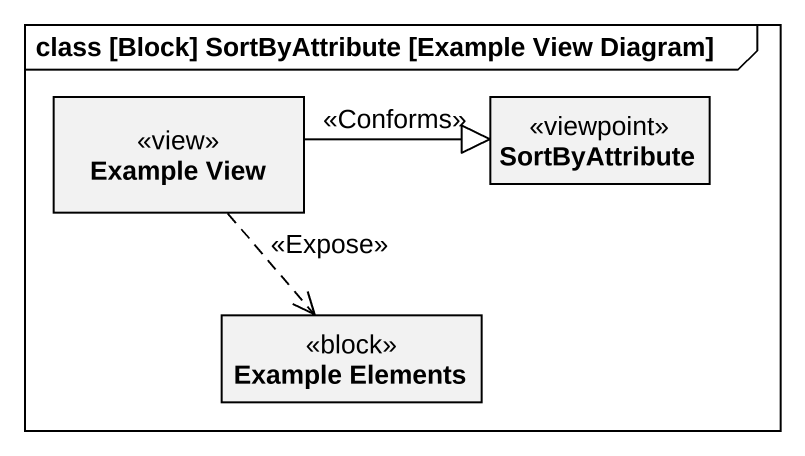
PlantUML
@startuml
mainframe class [Block] SortByAttribute [Example View Diagram]
hide circle
hide empty members
class "Example View" as Example_View <<view>>
class SortByAttribute <<viewpoint>>
class "Example Elements" as Example_Elements <<block>>
Example_View -right-|> SortByAttribute : <<Conforms>>
Example_View ..> Example_Elements : <<Expose>>
@enduml
